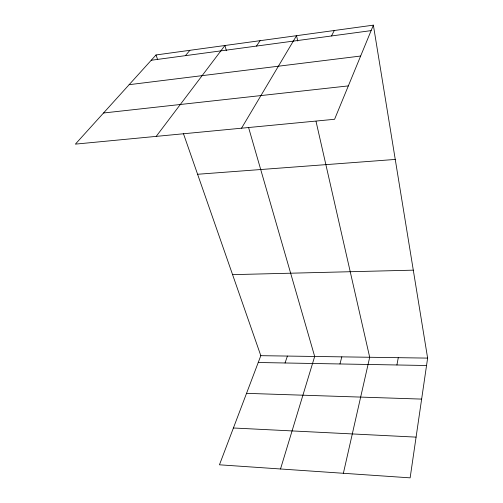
<?xml version="1.0" encoding="UTF-8"?>
<svg xmlns="http://www.w3.org/2000/svg" width="503" height="503" viewBox="0 0 503 503"><rect width="100%" height="100%" fill="white"/><g stroke="black" fill="none" stroke-linecap="round" stroke-linejoin="round"><path stroke-width="0.75" d="M373.371 25.15L334.583 119.28L75.375 144.128L156.018 54.959L373.371 25.15L427.625 358.105L410.134 477.85L219.453 464.803L260.818 355.678L183.457 133.685M396.917 364.977L398.282 357.677M343.379 473.285L369.692 357.262L316.016 121.311M339.946 363.958L341.833 356.86M280.511 468.985L314.677 356.464L248.557 127.435M285.044 362.984L287.408 356.067M331.508 35.965L334.269 30.513M241.534 128.202L296.537 35.688L297.745 41.02M256.442 46.081L260.101 40.686M156.2 136.382L224.91 45.509L226.419 50.74M185.431 55.657L189.876 50.319M151.221 60.266L371.113 30.626M129.133 84.686L360.645 56.034M103.536 112.993L348.334 85.9M197.597 174.271L395.251 159.432M232.581 274.644L413.29 270.161M260.818 355.678L427.625 358.105M258.234 362.506L426.544 365.505M246.545 393.346L421.633 399.099M233.411 427.99L416.082 437.126M156.018 54.959L157.552 59.354"/></g></svg>
